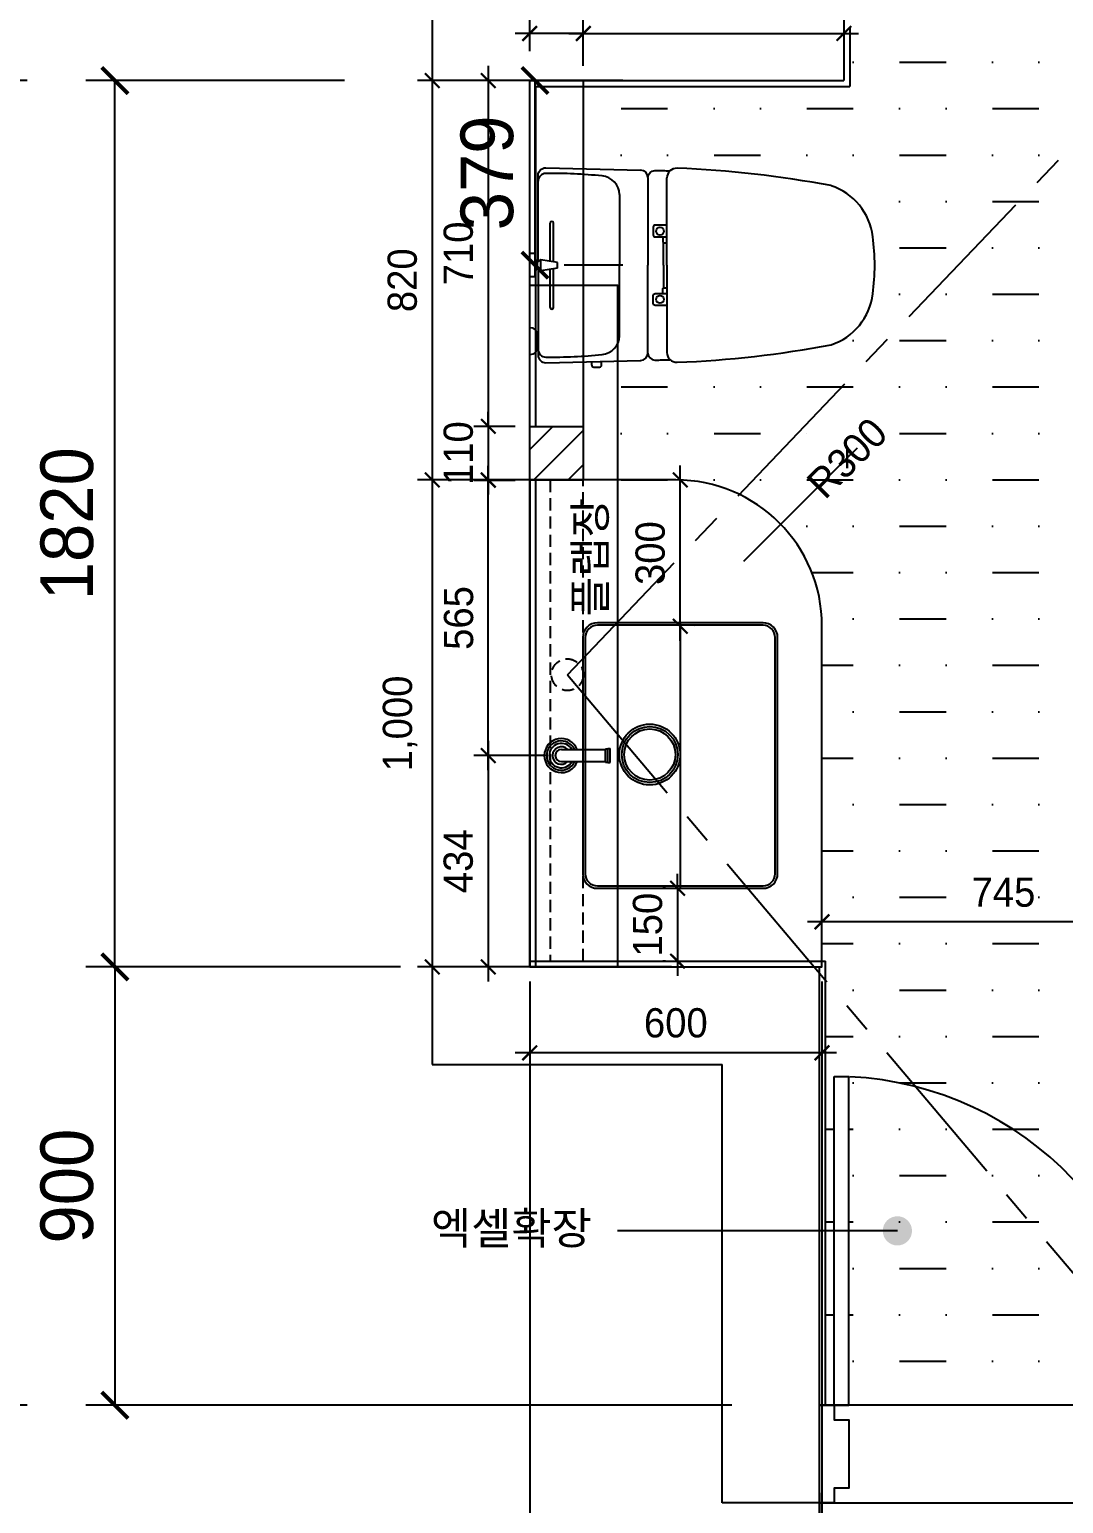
# Model space of a CAD drawing. Header units: millimetres. Extents: x 217202 to 745838, y -6815 to 171372.
# Drawn here: x 396081 to 398204, y 25432 to 28459 of the extents above; entities that cross this region are included whole.
import ezdxf

# ---------------------------------------------------------------- set-up
doc = ezdxf.new("R2010")
doc.units = ezdxf.units.MM
doc.header["$PDMODE"] = 3
for name, pattern in [('CENTER', [50.8, 31.75, -6.35, 6.35, -6.35]), ('DASHED', [0.75, 0.5, -0.25]), ('HIDDEN', [0.375, 0.25, -0.125])]:
    doc.linetypes.add(name, pattern=pattern)
doc.layers.get('DEFPOINTS').update_dxf_attribs({"color": 248})
for name, color, linetype in [('0-ELC TEXT', 7, 'Continuous'), ('03-WAL NEW', 3, 'Continuous'), ('06-FUR', 6, 'Continuous'), ('07-DIM', 5, 'Continuous'), ('C-WALL1', 2, 'Continuous'), ('FIN', 2, 'Continuous'), ('FUR', 8, 'DASHED'), ('HAT', 5, 'Continuous'), ('HL', 6, 'HIDDEN'), ('TOILET-1', 6, 'Continuous'), ('도면층4', 4, 'Continuous'), ('도면층5', 5, 'Continuous')]:
    doc.layers.add(name, color=color, linetype=linetype)
doc.styles.add('HY 울릉도 L', font='')
doc.styles.add('YOURNAME', font='HY울릉도M.TTF')
doc.styles.add('코레일둥고', font='Korail_Round_Gothic_Medium.ttf')
doc.styles.get('HY 울릉도 L').set_extended_font_data('HY울릉도L')
doc.dimstyles.new('30', dxfattribs={"dimscale": 30, "dimtxt": 2, "dimasz": 1, "dimexe": 1, "dimexo": 1, "dimgap": 1, "dimtad": 1, "dimdec": 0, "dimrnd": 0.05, "dimdsep": 46, "dimlunit": 6, "dimtxsty": 'HY 울릉도 L', "dimblk": 'ARCHTICK', "dimcen": 2.5, "dimdle": 1, "dimclrd": 133, "dimclre": 133, "dimclrt": 30, "dimadec": 0, "dimazin": 0, "dimtfac": 1, "dimtdec": 0, "dimtix": 1, "dimtmove": 2, "dimatfit": 3, "dimldrblk": 'ARCHTICK', "dimfxl": 1, "dimlwd": -1, "dimlwe": -1, "dimarcsym": 0})
doc.dimstyles.new('YOURNAME-60', dxfattribs={"dimscale": 60, "dimtxt": 1.8, "dimasz": 0.9, "dimexe": 1, "dimexo": 3, "dimgap": 0.7, "dimtad": 1, "dimdec": 0, "dimzin": 0, "dimdsep": 46, "dimtxsty": 'YOURNAME', "dimblk": 'ARCHTICK', "dimcen": 0, "dimclrd": 1, "dimclre": 1, "dimclrt": 7, "dimadec": 0, "dimazin": 0, "dimtfac": 1, "dimtdec": 0, "dimtix": 1, "dimtmove": 2, "dimatfit": 3, "dimldrblk": 'ARCHTICK', "dimfxl": 1, "dimtolj": 1, "dimtzin": 0, "dimarcsym": 0})

# ---------------------------------------------------------------- blocks, each defined once
blk = doc.blocks.new('A$C4B2D31F0')
at = {"layer": 'FIN', "color": 4}
for p, q in [((185, 690.9), (20.4, 690.9)), ((37.2, 692.3), (24.7, 692.3)), ((37.2, 692.3), (49.7, 692.3)), ((200.9, 690.9), (365.5, 690.9)), ((47.7, 523.7), (192.9, 523.7)), ((338.2, 523.7), (192.9, 523.7)), ((12.6, 465.9), (192.9, 465.9)), ((373.3, 465.9), (192.9, 465.9)), ((192.9, 426.6), (13.7, 426.6)), ((192.9, 426.6), (372.2, 426.6))]:
    blk.add_line(p, q, dxfattribs=at)
for points in [[(20.4, 690.9), (7.9, 690.9, 0.421209), (-7.1, 675.5), (-2.4, 480.5, 0.001659)], [(365.5, 690.9), (378, 690.9, -0.421209), (392.9, 675.5), (388.3, 480.5, -0.001659)], [(12.6, 465.9, 0.371724), (-1.8, 451.2, 0.003515), (-1, 420.3, 0.320541)], [(373.3, 465.9, -0.371724), (387.7, 451.2, -0.003515), (386.9, 420.3, -0.320541)]]:
    blk.add_lwpolyline(points, format="xyb", dxfattribs=at)
for centre, radius, start, end in [((24.7, 707.3), 15, 180, 270), ((49.7, 707.3), 15, 270, 0), ((1004.3, 663.1), 1000, 179.3116, 185.9437), ((20.4, 674.9), 16, 90, 179.3116), ((365.5, 674.9), 16, 0.6884, 90), ((-618.4, 663.1), 1000, 354.0563, 0.6884), ((49.4, 563.7), 40, 185.9437, 267.5129), ((336.5, 563.7), 40, 272.4871, 354.0563), ((12.6, 480.9), 15, 181.3651, 270), ((373.3, 480.9), 15, 270, 358.6349), ((13.7, 406.6), 20, 90, 182.3333), ((372.2, 406.6), 20, 357.6667, 90), ((2197.7, 495.6), 2205.9, 182.3333, 190.6081), ((-1811.8, 495.6), 2205.9, 349.3919, 357.6667), ((148.7, 128.9), 125.5, 198.2964, 263.4241), ((237.2, 128.9), 125.5, 276.5759, 341.7036), ((192.9, 405.9), 405.9, 261.6993, 270), ((192.9, 405.9), 405.9, 270, 278.3007)]:
    blk.add_arc(centre, radius, start, end, dxfattribs=at)
at = {"layer": 'HL', "linetype": 'Continuous'}
for p, q in [((168.9, 697.3), (168.9, 707.3)), ((168.9, 697.3), (216.9, 697.3)), ((186, 692.5), (180.6, 697.3)), ((199.9, 692.5), (205.3, 697.3)), ((216.9, 697.3), (216.9, 707.3)), ((106.4, 666.3), (184.4, 666.3)), ((181.6, 685.5), (186, 692.5)), ((187, 651.2), (181.6, 685.5)), ((181.6, 685.5), (204.3, 685.5)), ((186, 692.5), (199.9, 692.5)), ((198.9, 651.2), (204.3, 685.5)), ((204.3, 685.5), (199.9, 692.5)), ((201.4, 666.3), (279.4, 666.3)), ((106.4, 659.3), (185.5, 659.3)), ((187, 651.2), (198.9, 651.2)), ((200.4, 659.3), (279.4, 659.3)), ((-16, 576.9), (-16, 564.8)), ((-12, 580.9), (-4.8, 580.9)), ((-12, 560.8), (-4.3, 560.8)), ((192.9, 433.7), (146.6, 433.7)), ((192.9, 433.7), (239.3, 433.7))]:
    blk.add_line(p, q, dxfattribs=at)
for points in [[(110.4, 426.6), (110.4, 450.8, -0.414214), (114.4, 454.8), (130.9, 454.8, -0.414214), (134.9, 450.8), (134.9, 435.2), (134.9, 426.6)], [(275.5, 426.6), (275.5, 450.8, 0.414214), (271.5, 454.8), (255, 454.8, 0.414214), (251, 450.8), (251, 435.2), (251, 426.6)], [(134.9, 435.2), (144.6, 435.2, -0.414214), (146.6, 433.2), (146.6, 426.6)], [(251, 435.2), (241.3, 435.2, 0.414214), (239.3, 433.2), (239.3, 426.6)]]:
    blk.add_lwpolyline(points, format="xyb", dxfattribs=at)
for centre in [(122.9, 440.9), (262.9, 440.9)]:
    blk.add_circle(centre, 8, dxfattribs=at)
for centre, radius, start, end in [((106.4, 662.8), 3.5, 90, 270), ((279.4, 662.8), 3.5, 270, 90), ((-12, 576.9), 4, 90, 180), ((-12, 564.8), 4, 180, 270)]:
    blk.add_arc(centre, radius, start, end, dxfattribs=at)
blk = doc.blocks.new('_ArchTick')
at = {"color": 0, "linetype": 'ByBlock', "const_width": 0.15}
blk.add_lwpolyline([(-0.5, -0.5), (0.5, 0.5)], dxfattribs=at)
blk = doc.blocks.new('*D343')
at = {"layer": 'DEFPOINTS', "color": 0, "transparency": 16777216}
for p in [(397702.9, 25634.1), (398437.9, 25634.1), (397702.9, 25205.6)]:
    blk.add_point(p, dxfattribs=at)
at = {"layer": 'HAT', "color": 1, "lineweight": -2, "transparency": 16777216}
for p, q in [((397702.9, 25454.1), (397702.9, 25145.6)), ((398437.9, 25454.1), (398437.9, 25145.6)), ((398437.9, 25205.6), (397702.9, 25205.6))]:
    blk.add_line(p, q, dxfattribs=at)
at = {"layer": 'HAT', "color": 1, "lineweight": -2, "transparency": 16777216, "xscale": 54, "yscale": 54, "zscale": 54, "rotation": 180}
blk.add_blockref('_ArchTick', (397702.9, 25205.6), dxfattribs=at)
at = {"layer": 'HAT', "color": 1, "lineweight": -2, "transparency": 16777216, "xscale": 54, "yscale": 54, "zscale": 54}
blk.add_blockref('_ArchTick', (398437.9, 25205.6), dxfattribs=at)
at = {"layer": 'HAT', "color": 7, "transparency": 16777216, "insert": (398070.4, 25303.7), "char_height": 108, "attachment_point": 5, "style": 'YOURNAME'}
blk.add_mtext('\\A1;735', dxfattribs=at)
blk = doc.blocks.new('*D344')
at = {"layer": 'DEFPOINTS', "color": 0, "transparency": 16777216}
for p in [(397107.9, 28922.1), (397752.9, 28463.1), (397107.9, 28347.4)]:
    blk.add_point(p, dxfattribs=at)
at = {"layer": 'HAT', "color": 1, "lineweight": -2, "transparency": 16777216}
for p, q in [((397107.9, 28527.4), (397107.9, 28982.1)), ((397752.9, 28643.1), (397752.9, 28982.1)), ((397752.9, 28922.1), (397107.9, 28922.1))]:
    blk.add_line(p, q, dxfattribs=at)
at = {"layer": 'HAT', "color": 1, "lineweight": -2, "transparency": 16777216, "xscale": 54, "yscale": 54, "zscale": 54, "rotation": 180}
blk.add_blockref('_ArchTick', (397107.9, 28922.1), dxfattribs=at)
at = {"layer": 'HAT', "color": 1, "lineweight": -2, "transparency": 16777216, "xscale": 54, "yscale": 54, "zscale": 54}
blk.add_blockref('_ArchTick', (397752.9, 28922.1), dxfattribs=at)
at = {"layer": 'HAT', "color": 7, "transparency": 16777216, "insert": (397430.4, 29019.4), "char_height": 108, "attachment_point": 5, "style": 'YOURNAME'}
blk.add_mtext('\\A1;645', dxfattribs=at)
blk = doc.blocks.new('*D326')
at = {"layer": 'DEFPOINTS', "color": 0, "transparency": 16777216}
for p in [(397752.9, 28922.1), (398452.9, 28493.5), (397752.9, 28450.7)]:
    blk.add_point(p, dxfattribs=at)
at = {"layer": 'HAT', "color": 1, "lineweight": -2, "transparency": 16777216}
for p, q in [((397752.9, 28630.7), (397752.9, 28982.1)), ((398452.9, 28673.5), (398452.9, 28982.1)), ((398452.9, 28922.1), (397752.9, 28922.1))]:
    blk.add_line(p, q, dxfattribs=at)
at = {"layer": 'HAT', "color": 1, "lineweight": -2, "transparency": 16777216, "xscale": 54, "yscale": 54, "zscale": 54, "rotation": 180}
blk.add_blockref('_ArchTick', (397752.9, 28922.1), dxfattribs=at)
at = {"layer": 'HAT', "color": 1, "lineweight": -2, "transparency": 16777216, "xscale": 54, "yscale": 54, "zscale": 54}
blk.add_blockref('_ArchTick', (398452.9, 28922.1), dxfattribs=at)
at = {"layer": 'HAT', "color": 7, "transparency": 16777216, "insert": (398102.9, 29020.3), "char_height": 108, "attachment_point": 5, "style": 'YOURNAME'}
blk.add_mtext('\\A1;700', dxfattribs=at)
blk = doc.blocks.new('*D337')
at = {"layer": '06-FUR', "color": 133, "transparency": 16777216}
for p, q in [((397107.9, 26504.1), (397107.9, 26327.7)), ((397707.9, 26504.1), (397707.9, 26327.7)), ((397737.9, 26357.7), (397077.9, 26357.7))]:
    blk.add_line(p, q, dxfattribs=at)
at = {"layer": 'DEFPOINTS', "color": 0, "transparency": 16777216}
for p in [(397107.9, 26534.1), (397707.9, 26534.1), (397107.9, 26357.7)]:
    blk.add_point(p, dxfattribs=at)
at = {"layer": '06-FUR', "color": 133, "transparency": 16777216, "xscale": 30, "yscale": 30, "zscale": 30, "rotation": 180}
blk.add_blockref('_ArchTick', (397107.9, 26357.7), dxfattribs=at)
at = {"layer": '06-FUR', "color": 133, "transparency": 16777216, "xscale": 30, "yscale": 30, "zscale": 30}
blk.add_blockref('_ArchTick', (397707.9, 26357.7), dxfattribs=at)
at = {"layer": '06-FUR', "color": 30, "transparency": 16777216, "insert": (397407.9, 26419), "char_height": 60, "attachment_point": 5, "style": 'HY 울릉도 L'}
blk.add_mtext('600', dxfattribs=at)
blk = doc.blocks.new('*D312')
at = {"layer": '06-FUR', "color": 133, "transparency": 16777216}
for p, q in [((397107.9, 28414.5), (397107.9, 28480.7)), ((397217.9, 28384.1), (397217.9, 28480.7)), ((397107.9, 28450.7), (397077.9, 28450.7)), ((397217.9, 28450.7), (397107.9, 28450.7)), ((397217.9, 28450.7), (397247.9, 28450.7))]:
    blk.add_line(p, q, dxfattribs=at)
at = {"layer": 'DEFPOINTS', "color": 0, "transparency": 16777216}
for p in [(397107.9, 28450.7), (397107.9, 28384.5), (397217.9, 28354.1)]:
    blk.add_point(p, dxfattribs=at)
at = {"layer": '06-FUR', "color": 133, "transparency": 16777216, "xscale": 30, "yscale": 30, "zscale": 30}
blk.add_blockref('_ArchTick', (397107.9, 28450.7), dxfattribs=at)
at = {"layer": '06-FUR', "color": 133, "transparency": 16777216, "xscale": 30, "yscale": 30, "zscale": 30, "rotation": 180}
blk.add_blockref('_ArchTick', (397217.9, 28450.7), dxfattribs=at)
at = {"layer": '06-FUR', "color": 30, "transparency": 16777216, "insert": (397162.9, 28512), "char_height": 60, "attachment_point": 5, "style": 'HY 울릉도 L'}
blk.add_mtext('110', dxfattribs=at)
blk = doc.blocks.new('*D313')
at = {"layer": '06-FUR', "color": 133, "transparency": 16777216}
for p, q in [((397217.9, 28384.1), (397217.9, 28480.7)), ((397187.9, 28450.7), (397782.9, 28450.7)), ((397752.9, 28463.5), (397752.9, 28420.7))]:
    blk.add_line(p, q, dxfattribs=at)
at = {"layer": 'DEFPOINTS', "color": 0, "transparency": 16777216}
for p in [(397752.9, 28493.5), (397752.9, 28450.7), (397217.9, 28354.1)]:
    blk.add_point(p, dxfattribs=at)
at = {"layer": '06-FUR', "color": 133, "transparency": 16777216, "xscale": 30, "yscale": 30, "zscale": 30, "rotation": 180}
blk.add_blockref('_ArchTick', (397217.9, 28450.7), dxfattribs=at)
at = {"layer": '06-FUR', "color": 133, "transparency": 16777216, "xscale": 30, "yscale": 30, "zscale": 30}
blk.add_blockref('_ArchTick', (397752.9, 28450.7), dxfattribs=at)
at = {"layer": '06-FUR', "color": 30, "transparency": 16777216, "insert": (397485.4, 28512.1), "char_height": 60, "attachment_point": 5, "style": 'HY 울릉도 L'}
blk.add_mtext('535', dxfattribs=at)
blk = doc.blocks.new('*D314')
at = {"layer": '06-FUR', "color": 133, "transparency": 16777216}
for p, q in [((396907.9, 28384.1), (396907.9, 27504.1)), ((397247.9, 28354.1), (396877.9, 28354.1)), ((397247.9, 27534.1), (396877.9, 27534.1))]:
    blk.add_line(p, q, dxfattribs=at)
at = {"layer": 'DEFPOINTS', "color": 0, "transparency": 16777216}
for p in [(397277.9, 28354.1), (396907.9, 27534.1), (397277.9, 27534.1)]:
    blk.add_point(p, dxfattribs=at)
at = {"layer": '06-FUR', "color": 133, "transparency": 16777216, "xscale": 30, "yscale": 30, "zscale": 30}
for p, rotation in [((396907.9, 28354.1), 90), ((396907.9, 27534.1), 270)]:
    blk.add_blockref('_ArchTick', p, dxfattribs=dict(at, rotation=rotation))
at = {"layer": '06-FUR', "color": 30, "transparency": 16777216, "insert": (396846.6, 27944.1), "char_height": 60, "attachment_point": 5, "rotation": 90, "style": 'HY 울릉도 L'}
blk.add_mtext('820', dxfattribs=at)
blk = doc.blocks.new('*D315')
at = {"layer": '06-FUR', "color": 133, "transparency": 16777216}
for p, q in [((397022.9, 27644.1), (397022.9, 27674.1)), ((397077.9, 27644.1), (396992.9, 27644.1)), ((397022.9, 27644.1), (397022.9, 27534.1)), ((397077.9, 27534.1), (396992.9, 27534.1)), ((397022.9, 27534.1), (397022.9, 27504.1))]:
    blk.add_line(p, q, dxfattribs=at)
at = {"layer": 'DEFPOINTS', "color": 0, "transparency": 16777216}
for p in [(397107.9, 27644.1), (397022.9, 27534.1), (397107.9, 27534.1)]:
    blk.add_point(p, dxfattribs=at)
at = {"layer": '06-FUR', "color": 133, "transparency": 16777216, "xscale": 30, "yscale": 30, "zscale": 30}
for p, rotation in [((397022.9, 27644.1), 270), ((397022.9, 27534.1), 90)]:
    blk.add_blockref('_ArchTick', p, dxfattribs=dict(at, rotation=rotation))
at = {"layer": '06-FUR', "color": 30, "transparency": 16777216, "insert": (396961.6, 27589.1), "char_height": 60, "attachment_point": 5, "rotation": 90, "style": 'HY 울릉도 L'}
blk.add_mtext('110', dxfattribs=at)
blk = doc.blocks.new('*D316')
at = {"layer": '06-FUR', "color": 133, "transparency": 16777216}
for p, q in [((397022.9, 28384.1), (397022.9, 27614.1)), ((397077.9, 28354.1), (396992.9, 28354.1)), ((397077.9, 27644.1), (396992.9, 27644.1))]:
    blk.add_line(p, q, dxfattribs=at)
at = {"layer": 'DEFPOINTS', "color": 0, "transparency": 16777216}
for p in [(397107.9, 28354.1), (397022.9, 27644.1), (397107.9, 27644.1)]:
    blk.add_point(p, dxfattribs=at)
at = {"layer": '06-FUR', "color": 133, "transparency": 16777216, "xscale": 30, "yscale": 30, "zscale": 30}
for p, rotation in [((397022.9, 28354.1), 90), ((397022.9, 27644.1), 270)]:
    blk.add_blockref('_ArchTick', p, dxfattribs=dict(at, rotation=rotation))
at = {"layer": '06-FUR', "color": 30, "transparency": 16777216, "insert": (396961.6, 27999.1), "char_height": 60, "attachment_point": 5, "rotation": 90, "style": 'HY 울릉도 L'}
blk.add_mtext('710', dxfattribs=at)
blk = doc.blocks.new('*D340')
at = {"layer": '06-FUR', "color": 133, "transparency": 16777216}
for p, q in [((396907.9, 27564.1), (396907.9, 26504.1)), ((397077.9, 27534.1), (396877.9, 27534.1)), ((397077.9, 26534.1), (396877.9, 26534.1))]:
    blk.add_line(p, q, dxfattribs=at)
at = {"layer": 'DEFPOINTS', "color": 0, "transparency": 16777216}
for p in [(397107.9, 27534.1), (396907.9, 26534.1), (397107.9, 26534.1)]:
    blk.add_point(p, dxfattribs=at)
at = {"layer": '06-FUR', "color": 133, "transparency": 16777216, "xscale": 30, "yscale": 30, "zscale": 30}
for p, rotation in [((396907.9, 27534.1), 90), ((396907.9, 26534.1), 270)]:
    blk.add_blockref('_ArchTick', p, dxfattribs=dict(at, rotation=rotation))
at = {"layer": '06-FUR', "color": 30, "transparency": 16777216, "insert": (396841.9, 27034.1), "char_height": 60, "attachment_point": 5, "rotation": 90, "style": 'HY 울릉도 L'}
blk.add_mtext('1,000', dxfattribs=at)
blk = doc.blocks.new('*D341')
at = {"layer": '06-FUR', "color": 133, "transparency": 16777216}
for p, q in [((397022.9, 26998.1), (397022.9, 26504.1)), ((397142.9, 26968.1), (396992.9, 26968.1)), ((397399.1, 26534.1), (396992.9, 26534.1))]:
    blk.add_line(p, q, dxfattribs=at)
at = {"layer": 'DEFPOINTS', "color": 0, "transparency": 16777216}
for p in [(397172.9, 26968.1), (397022.9, 26534.1), (397429.1, 26534.1)]:
    blk.add_point(p, dxfattribs=at)
at = {"layer": '06-FUR', "color": 133, "transparency": 16777216, "xscale": 30, "yscale": 30, "zscale": 30}
for p, rotation in [((397022.9, 26968.1), 90), ((397022.9, 26534.1), 270)]:
    blk.add_blockref('_ArchTick', p, dxfattribs=dict(at, rotation=rotation))
at = {"layer": '06-FUR', "color": 30, "transparency": 16777216, "insert": (396961.5, 26751.1), "char_height": 60, "attachment_point": 5, "rotation": 90, "style": 'HY 울릉도 L'}
blk.add_mtext('434', dxfattribs=at)
blk = doc.blocks.new('*D321')
at = {"layer": '06-FUR', "color": 133, "transparency": 16777216}
for p, q in [((397022.9, 26938.1), (397022.9, 27563.1)), ((397077.9, 27533.1), (396992.9, 27533.1)), ((397142.9, 26968.1), (396992.9, 26968.1))]:
    blk.add_line(p, q, dxfattribs=at)
at = {"layer": 'DEFPOINTS', "color": 0, "transparency": 16777216}
for p in [(397022.9, 27533.1), (397107.9, 27533.1), (397172.9, 26968.1)]:
    blk.add_point(p, dxfattribs=at)
at = {"layer": '06-FUR', "color": 133, "transparency": 16777216, "xscale": 30, "yscale": 30, "zscale": 30}
for p, rotation in [((397022.9, 27533.1), 90), ((397022.9, 26968.1), 270)]:
    blk.add_blockref('_ArchTick', p, dxfattribs=dict(at, rotation=rotation))
at = {"layer": '06-FUR', "color": 30, "transparency": 16777216, "insert": (396962.2, 27250.6), "char_height": 60, "attachment_point": 5, "rotation": 90, "style": 'HY 울릉도 L'}
blk.add_mtext('565', dxfattribs=at)
blk = doc.blocks.new('*D327')
at = {"layer": '06-FUR', "color": 133, "transparency": 16777216}
blk.add_line((398482.9, 26626.7), (397677.9, 26626.7), dxfattribs=at)
at = {"layer": 'DEFPOINTS', "color": 0, "transparency": 16777216}
for p in [(397707.9, 26626.7), (397707.9, 26626.7), (398452.9, 26626.7)]:
    blk.add_point(p, dxfattribs=at)
at = {"layer": '06-FUR', "color": 133, "transparency": 16777216, "xscale": 30, "yscale": 30, "zscale": 30, "rotation": 180}
blk.add_blockref('_ArchTick', (397707.9, 26626.7), dxfattribs=at)
at = {"layer": '06-FUR', "color": 133, "transparency": 16777216, "xscale": 30, "yscale": 30, "zscale": 30}
blk.add_blockref('_ArchTick', (398452.9, 26626.7), dxfattribs=at)
at = {"layer": '06-FUR', "color": 30, "transparency": 16777216, "insert": (398080.4, 26687.3), "char_height": 60, "attachment_point": 5, "style": 'HY 울릉도 L'}
blk.add_mtext('745', dxfattribs=at)
blk = doc.blocks.new('*D328')
at = {"layer": '06-FUR', "color": 133, "transparency": 16777216}
for p, q in [((397547.5, 27367), (397759.6, 27579.1)), ((397759.6, 27579.1), (397780.9, 27600.3))]:
    blk.add_line(p, q, dxfattribs=at)
at = {"layer": 'DEFPOINTS', "color": 0, "transparency": 16777216}
for p in [(397759.6, 27579.1), (397547.5, 27367)]:
    blk.add_point(p, dxfattribs=at)
at = {"layer": '06-FUR', "color": 133, "transparency": 16777216, "xscale": 30, "yscale": 30, "zscale": 30, "rotation": 225.0000000000157}
blk.add_blockref('_ArchTick', (397759.6, 27579.1), dxfattribs=at)
at = {"layer": '06-FUR', "color": 30, "transparency": 16777216, "insert": (397759.6, 27579.1), "char_height": 60, "attachment_point": 5, "rotation": 45, "style": 'HY 울릉도 L'}
blk.add_mtext('R300', dxfattribs=at)
blk = doc.blocks.new('*D332')
at = {"layer": '06-FUR', "color": 133, "transparency": 16777216}
for p, q in [((397411.4, 26695.6), (397411.4, 26725.6)), ((397386.9, 26695.6), (397381.4, 26695.6)), ((397411.4, 26695.6), (397411.4, 26546.1)), ((397386.9, 26546.1), (397381.4, 26546.1)), ((397411.4, 26546.1), (397411.4, 26516.1))]:
    blk.add_line(p, q, dxfattribs=at)
at = {"layer": 'DEFPOINTS', "color": 0, "transparency": 16777216}
for p in [(397416.9, 26695.6), (397411.4, 26546.1), (397416.9, 26546.1)]:
    blk.add_point(p, dxfattribs=at)
at = {"layer": '06-FUR', "color": 133, "transparency": 16777216, "xscale": 30, "yscale": 30, "zscale": 30}
for p, rotation in [((397411.4, 26695.6), 270), ((397411.4, 26546.1), 90)]:
    blk.add_blockref('_ArchTick', p, dxfattribs=dict(at, rotation=rotation))
at = {"layer": '06-FUR', "color": 30, "transparency": 16777216, "insert": (397350.1, 26620.9), "char_height": 60, "attachment_point": 5, "rotation": 90, "style": 'HY 울릉도 L'}
blk.add_mtext('150', dxfattribs=at)
blk = doc.blocks.new('*D397')
at = {"layer": 'DEFPOINTS', "color": 0, "transparency": 16777216}
for p in [(397022.9, 26534.1), (396256.6, 25634.1), (397702.9, 25634.1)]:
    blk.add_point(p, dxfattribs=at)
at = {"layer": 'TOILET-1', "color": 1, "lineweight": -2, "transparency": 16777216}
for p, q in [((396842.9, 26534.1), (396196.6, 26534.1)), ((396256.6, 26534.1), (396256.6, 25634.1)), ((397522.9, 25634.1), (396196.6, 25634.1))]:
    blk.add_line(p, q, dxfattribs=at)
at = {"layer": 'TOILET-1', "color": 1, "lineweight": -2, "transparency": 16777216, "xscale": 54, "yscale": 54, "zscale": 54}
for p, rotation in [((396256.6, 26534.1), 90), ((396256.6, 25634.1), 270)]:
    blk.add_blockref('_ArchTick', p, dxfattribs=dict(at, rotation=rotation))
at = {"layer": 'TOILET-1', "color": 7, "transparency": 16777216, "insert": (396158.4, 26084.1), "char_height": 108, "attachment_point": 5, "rotation": 90, "style": 'YOURNAME'}
blk.add_mtext('\\A1;900', dxfattribs=at)
blk = doc.blocks.new('*D398')
at = {"layer": 'DEFPOINTS', "color": 0, "transparency": 16777216}
for p in [(396256.6, 28354.1), (396907.9, 28354.1), (396907.9, 26534.1)]:
    blk.add_point(p, dxfattribs=at)
at = {"layer": 'TOILET-1', "color": 1, "lineweight": -2, "transparency": 16777216}
for p, q in [((396727.9, 28354.1), (396196.6, 28354.1)), ((396256.6, 26534.1), (396256.6, 28354.1)), ((396727.9, 26534.1), (396196.6, 26534.1))]:
    blk.add_line(p, q, dxfattribs=at)
at = {"layer": 'TOILET-1', "color": 1, "lineweight": -2, "transparency": 16777216, "xscale": 54, "yscale": 54, "zscale": 54}
for p, rotation in [((396256.6, 28354.1), 90), ((396256.6, 26534.1), 270)]:
    blk.add_blockref('_ArchTick', p, dxfattribs=dict(at, rotation=rotation))
at = {"layer": 'TOILET-1', "color": 7, "transparency": 16777216, "insert": (396158.4, 27444.1), "char_height": 108, "attachment_point": 5, "rotation": 90, "style": 'YOURNAME'}
blk.add_mtext('\\A1;1820', dxfattribs=at)
blk = doc.blocks.new('*D399')
at = {"layer": 'DEFPOINTS', "color": 0, "transparency": 16777216}
for p in [(395944.5, 28354.1), (396256.6, 28354.1), (396256.6, 25634.1)]:
    blk.add_point(p, dxfattribs=at)
at = {"layer": 'TOILET-1', "color": 1, "lineweight": -2, "transparency": 16777216}
for p, q in [((396076.6, 28354.1), (395884.5, 28354.1)), ((395944.5, 25634.1), (395944.5, 28354.1)), ((396076.6, 25634.1), (395884.5, 25634.1))]:
    blk.add_line(p, q, dxfattribs=at)
at = {"layer": 'TOILET-1', "color": 1, "lineweight": -2, "transparency": 16777216, "xscale": 54, "yscale": 54, "zscale": 54}
for p, rotation in [((395944.5, 28354.1), 90), ((395944.5, 25634.1), 270)]:
    blk.add_blockref('_ArchTick', p, dxfattribs=dict(at, rotation=rotation))
at = {"layer": 'TOILET-1', "color": 7, "transparency": 16777216, "insert": (395846.3, 26994.1), "char_height": 108, "attachment_point": 5, "rotation": 90, "style": 'YOURNAME'}
blk.add_mtext('\\A1;2720', dxfattribs=at)
blk = doc.blocks.new('*D477')
at = {"layer": '06-FUR', "color": 133, "transparency": 16777216}
for p, q in [((397416.9, 27203.6), (397416.9, 27564)), ((397446.9, 27534), (397446.9, 27534)), ((397446.9, 27233.6), (397446.9, 27233.6))]:
    blk.add_line(p, q, dxfattribs=at)
at = {"layer": 'DEFPOINTS', "color": 0, "transparency": 16777216}
for p in [(397416.9, 27534), (397416.9, 27534), (397416.9, 27233.6)]:
    blk.add_point(p, dxfattribs=at)
at = {"layer": '06-FUR', "color": 133, "transparency": 16777216, "xscale": 30, "yscale": 30, "zscale": 30}
for p, rotation in [((397416.9, 27534), 90), ((397416.9, 27233.6), 270)]:
    blk.add_blockref('_ArchTick', p, dxfattribs=dict(at, rotation=rotation))
at = {"layer": '06-FUR', "color": 30, "transparency": 16777216, "insert": (397355.5, 27383.8), "char_height": 60, "attachment_point": 5, "rotation": 90, "style": 'HY 울릉도 L'}
blk.add_mtext('300', dxfattribs=at)
blk = doc.blocks.new('*D478')
at = {"layer": 'C-WALL1', "color": 1, "lineweight": -2, "transparency": 16777216}
for p, q in [((397107.9, 26354.1), (397107.9, 25145.6)), ((397707.9, 26354.1), (397707.9, 25145.6)), ((397707.9, 25205.6), (397107.9, 25205.6))]:
    blk.add_line(p, q, dxfattribs=at)
at = {"layer": 'DEFPOINTS', "color": 0, "transparency": 16777216}
for p in [(397107.9, 26534.1), (397707.9, 26534.1), (397107.9, 25205.6)]:
    blk.add_point(p, dxfattribs=at)
at = {"layer": 'C-WALL1', "color": 1, "lineweight": -2, "transparency": 16777216, "xscale": 54, "yscale": 54, "zscale": 54, "rotation": 180}
blk.add_blockref('_ArchTick', (397107.9, 25205.6), dxfattribs=at)
at = {"layer": 'C-WALL1', "color": 1, "lineweight": -2, "transparency": 16777216, "xscale": 54, "yscale": 54, "zscale": 54}
blk.add_blockref('_ArchTick', (397707.9, 25205.6), dxfattribs=at)
at = {"layer": 'C-WALL1', "color": 7, "transparency": 16777216, "insert": (397407.9, 25303.8), "char_height": 108, "attachment_point": 5, "style": 'YOURNAME'}
blk.add_mtext('\\A1;600', dxfattribs=at)
blk = doc.blocks.new('*D767')
at = {"layer": 'C-WALL1', "color": 1, "lineweight": -2, "transparency": 16777216}
for p, q in [((397118.9, 27974.9), (397118.9, 28354.1)), ((397298.9, 28354.1), (397178.9, 28354.1)), ((397298.9, 27974.9), (397178.9, 27974.9))]:
    blk.add_line(p, q, dxfattribs=at)
at = {"layer": 'DEFPOINTS', "color": 0, "transparency": 16777216}
for p in [(397118.9, 28354.1), (397118.9, 28354.1), (397118.9, 27974.9)]:
    blk.add_point(p, dxfattribs=at)
at = {"layer": 'C-WALL1', "color": 1, "lineweight": -2, "transparency": 16777216, "xscale": 54, "yscale": 54, "zscale": 54}
for p, rotation in [((397118.9, 28354.1), 90), ((397118.9, 27974.9), 270)]:
    blk.add_blockref('_ArchTick', p, dxfattribs=dict(at, rotation=rotation))
at = {"layer": 'C-WALL1', "color": 7, "transparency": 16777216, "insert": (397020.7, 28164.5), "char_height": 108, "attachment_point": 5, "rotation": 90, "style": 'YOURNAME'}
blk.add_mtext('\\A1;379', dxfattribs=at)

msp = doc.modelspace()

# ---------------------------------------------------------------- hatches: boundary and pattern name
at = {"layer": '0-ELC TEXT'}
h = msp.add_hatch(color=256, dxfattribs=at)
h.dxf.hatch_style = 1
edge = h.paths.add_edge_path()
edge.add_arc((397862.7, 25992.2), 30, 180, 540)
at = {"layer": '03-WAL NEW'}
h = msp.add_hatch(dxfattribs=at)
h.set_pattern_fill('_USER', color=8, scale=50, angle=45, pattern_type=0)
h.set_pattern_definition([(45, (91358.25, -42474.425), (-35.355339, 35.355339), [])])
h.paths.add_polyline_path([(397287.9, 28354.1), (397107.9, 28354.1), (397239.7, 28354.1), (397250.5, 28354.1)])
h.paths.add_polyline_path([(397217.9, 27644.1), (397107.9, 27644.1), (397107.9, 27534.1), (397217.9, 27534.1)])
at = {"layer": 'TOILET-1'}
h = msp.add_hatch(dxfattribs=at)
h.set_pattern_fill('MUDST', color=8, scale=15)
h.set_pattern_definition([(0, (56110.19, -42474.425), (190.5, 95.25), [95.25, -95.25, 0, -95.25, 0, -95.25])])
h.paths.add_polyline_path([(398452.9, 28417.3), (398452.9, 28463.1), (398422.9, 28463.1), (397764.9, 28463.1), (397764.9, 28342.1), (397277.9, 28342.1), (397277.9, 28274.9), (397277.9, 28171.6), (397335.7, 28170.2, -0.407252), (397350.3, 28155.2, -0.420239), (397367.7, 28169.6, -0.003215), (397396, 28168.8, -0.200323), (397410.4, 28174.1, -0.036121), (397726.7, 28138.3, -0.292078), (397812, 28033.5, -0.036235), (397816.2, 27974.9, -0.036235), (397812, 27916.3, -0.292078), (397726.7, 27811.5, -0.036121), (397410.4, 27775.6, -0.200323), (397396, 27780.9, -0.003215), (397367.7, 27780.2, -0.420239), (397350.3, 27794.5, -0.407252), (397335.7, 27779.5), (397277.9, 27778.1), (397277.9, 27674.9), (397277.9, 27534.1), (397407.9, 27534.1, -0.414214), (397707.9, 27234.1), (397707.9, 26546.1), (397714.9, 26546.1), (397714.9, 26060.4), (397732.9, 26060.4), (397732.9, 26309.1), (397762.9, 26309.1), (397762.9, 26308.6, -0.401154), (398407.9, 25634.1), (398437.9, 25634.1), (398437.9, 25646.1), (398452.9, 25646.1)])
h.paths.add_polyline_path([(397762.9, 26308.6), (397762.9, 25634.1), (398407.9, 25634.1, 0.401154)], flags=17)
h.paths.add_polyline_path([(397732.9, 26060.4), (397714.9, 26060.4), (397714.9, 25634.1), (397732.9, 25634.1)], flags=17)

# ---------------------------------------------------------------- linework, layer by layer
at = {"layer": '0-ELC TEXT'}
msp.add_line((397862.7, 25992.2), (397288.3, 25992.2), dxfattribs=at)
at = {"layer": '07-DIM'}
for p, q in [((397764.9, 28463.1), (397764.9, 28342.1)), ((397119.9, 28342.1), (397764.9, 28342.1)), ((397119.9, 28342.1), (397119.9, 27644.1)), ((397107.9, 27534.1), (397107.9, 26534.1)), ((397119.9, 27534.1), (397119.9, 26534.1)), ((397107.9, 26546.1), (397714.9, 26546.1)), ((397714.9, 25634.1), (397714.9, 26546.1)), ((397107.9, 26534.1), (397702.9, 26534.1))]:
    msp.add_line(p, q, dxfattribs=at)
at = {"layer": 'C-WALL1'}
for p, q in [((396907.9, 29704.1), (396907.9, 26334.1)), ((397752.9, 28572.1), (397752.9, 28354.1)), ((396907.9, 28354.1), (396907.9, 26334.1)), ((397107.9, 28354.1), (397752.9, 28354.1)), ((397107.9, 26534.1), (397107.9, 28354.1)), ((397107.9, 26534.1), (397702.9, 26534.1)), ((397702.9, 25154.1), (397702.9, 26534.1)), ((396907.9, 26334.1), (397502.9, 26334.1)), ((397502.9, 25434.1), (397502.9, 26334.1)), ((397702.9, 25434.1), (397502.9, 25434.1))]:
    msp.add_line(p, q, dxfattribs=at)
at = {"layer": 'FUR', "linetype": 'CENTER', "ltscale": 10}
for q in [(398452.9, 28463.1), (398452.9, 25634.1)]:
    msp.add_line((397185.3, 27134.1), q, dxfattribs=at)
at = {"layer": 'FUR', "ltscale": 50}
msp.add_lwpolyline([(397149.9, 27534.1), (397149.9, 26546.1), (397217.9, 26546.1), (397217.9, 27534.1)], close=True, dxfattribs=at)
msp.add_circle((397185.3, 27134.1), 32.6, dxfattribs=at)
at = {"layer": 'HAT', "color": 8}
for p, q in [((397416.9, 27240.6), (397416.9, 26695.6)), ((397172.9, 26980.6), (397263.4, 26980.6)), ((397263.4, 26981.6), (397268.4, 26981.6)), ((397263.4, 26954.6), (397263.4, 26981.6)), ((397268.4, 26982.6), (397273.4, 26982.6)), ((397268.4, 26953.6), (397268.4, 26982.6)), ((397273.4, 26953.6), (397273.4, 26982.6)), ((397172.9, 26955.6), (397263.4, 26955.6)), ((397263.4, 26954.6), (397268.4, 26954.6)), ((397268.4, 26953.6), (397273.4, 26953.6))]:
    msp.add_line(p, q, dxfattribs=at)
for points in [[(397246.9, 26695.6), (397586.9, 26695.6, 0.414214), (397616.9, 26725.6), (397616.9, 27210.6, 0.414214), (397586.9, 27240.6), (397246.9, 27240.6, 0.414214), (397216.9, 27210.6), (397216.9, 26725.6, 0.414214)], [(397246.9, 26700.6), (397586.9, 26700.6, 0.414214), (397611.9, 26725.6), (397611.9, 27210.6, 0.414214), (397586.9, 27235.6), (397246.9, 27235.6, 0.414214), (397221.9, 27210.6), (397221.9, 26725.6, 0.414214)]]:
    msp.add_lwpolyline(points, format="xyb", close=True, dxfattribs=at)
for radius in [62.5, 57.5, 52.5]:
    msp.add_circle((397354.4, 26970.2), radius, dxfattribs=at)
for radius, start, end in [(35, 20.9248, 339.0751), (30, 24.6243, 335.3757), (25, 30, 330), (18, 43.9829, 316.017), (12.5, 90, 270)]:
    msp.add_arc((397172.9, 26968.1), radius, start, end, dxfattribs=at)
at = {"layer": 'TOILET-1'}
for p, q in [((397217.9, 28354.1), (397217.9, 27534.1)), ((397107.9, 27534.1), (397107.9, 28244.1)), ((397107.9, 27644.1), (397217.9, 27644.1)), ((397217.9, 27534.1), (397107.9, 27534.1)), ((397107.9, 27534.1), (397217.9, 27534.1))]:
    msp.add_line(p, q, dxfattribs=at)
msp.add_lwpolyline([(397107.9, 27934.1), (397287.9, 27934.1), (397287.9, 26534.1), (397107.9, 26534.1)], close=True, dxfattribs=at)
msp.add_lwpolyline([(397407.9, 27534.1), (397107.9, 27534.1), (397107.9, 26534.1), (397707.9, 26534.1), (397707.9, 27234.1)], dxfattribs=at)
msp.add_arc((397407.9, 27234.1), 300, 0, 90, dxfattribs=at)
at = {"layer": '도면층4'}
for p, q in [((397732.9, 26309.1), (397762.9, 26309.1)), ((397732.9, 25634.1), (397732.9, 26309.1)), ((397762.9, 25634.1), (397762.9, 26309.1)), ((398437.9, 25634.1), (397702.9, 25634.1)), ((397732.9, 25634.1), (397762.9, 25634.1)), ((397702.9, 25434.1), (398437.9, 25434.1))]:
    msp.add_line(p, q, dxfattribs=at)
msp.add_lwpolyline([(397702.9, 25634.1), (397732.9, 25634.1), (397732.9, 25604.1), (397762.9, 25604.1), (397762.9, 25464.1), (397732.9, 25464.1), (397732.9, 25434.1), (397702.9, 25434.1), (397702.9, 25634.1)], dxfattribs=at)
at = {"layer": '도면층5'}
msp.add_arc((397732.7, 25634.1), 675.2, 0.0056, 87.2272, dxfattribs=at)

# ---------------------------------------------------------------- block references
at = {"layer": 'TOILET-1', "rotation": 90}
msp.add_blockref('A$C4B2D31F0', (397816.2, 27781.9), dxfattribs=at)

# ---------------------------------------------------------------- texts
at = {"layer": '0-ELC TEXT', "style": '코레일둥고'}
msp.add_text('엑셀확장', height=65.74, dxfattribs=at).set_placement((396905.2, 25964.8))
at = {"layer": '0-ELC TEXT', "insert": (397199.7, 27253.9), "char_height": 64.687, "attachment_point": 1, "rotation": 90, "style": '코레일둥고'}
msp.add_mtext_dynamic_manual_height_columns('\\pxt5;{\\fGulim|b0|i0|c129|p50;플랩장}', width=274.969, gutter_width=3599.4, heights=[0], dxfattribs=at)

# ---------------------------------------------------------------- dimensions: what is measured, and where the dimension line sits
at = {"layer": '06-FUR'}
for base, p1, p2, picture, middle in [((397107.9, 28450.7), (397217.9, 28354.1), (397107.9, 28384.5), '*D312', (397162.9, 28512)), ((397752.9, 28450.7), (397217.9, 28354.1), (397752.9, 28493.5), '*D313', (397485.4, 28512.1)), ((397707.9, 26626.7), (398452.9, 26626.7), (397707.9, 26626.7), '*D327', (398080.4, 26687.3)), ((397107.9, 26357.7), (397707.9, 26534.1), (397107.9, 26534.1), '*D337', (397407.9, 26419))]:
    dim = msp.add_linear_dim(base=base, p1=p1, p2=p2, dimstyle='30', override={"dimfxl": 1.25}, dxfattribs=at)
    dim.commit()
    dim.dimension.update_dxf_attribs({"geometry": picture, "text_midpoint": middle})
for base, p1, p2, picture, middle in [((396907.9, 27534.1), (397277.9, 28354.1), (397277.9, 27534.1), '*D314', (396846.6, 27944.1)), ((397022.9, 27644.1), (397107.9, 28354.1), (397107.9, 27644.1), '*D316', (396961.6, 27999.1)), ((397022.9, 27534.1), (397107.9, 27644.1), (397107.9, 27534.1), '*D315', (396961.6, 27589.1)), ((396907.9, 26534.1), (397107.9, 27534.1), (397107.9, 26534.1), '*D340', (396841.9, 27034.1)), ((397022.9, 27533.1), (397172.9, 26968.1), (397107.9, 27533.1), '*D321', (396962.2, 27250.6)), ((397416.9, 27534), (397416.9, 27233.6), (397416.9, 27534), '*D477', (397355.5, 27383.8)), ((397022.9, 26534.1), (397172.9, 26968.1), (397429.1, 26534.1), '*D341', (396961.5, 26751.1)), ((397411.3695, 26546.1473), (397416.8694, 26695.6471), (397416.8694, 26546.1473), '*D332', (397350.0669, 26620.8972))]:
    dim = msp.add_linear_dim(base=base, p1=p1, p2=p2, angle=90, dimstyle='30', override={"dimfxl": 1.25}, dxfattribs=at)
    dim.commit()
    dim.dimension.update_dxf_attribs({"geometry": picture, "text_midpoint": middle})
dim = msp.add_radius_dim(center=(397547.5, 27367), mpoint=(397759.6, 27579.1), dimstyle='30', override={"dimfxl": 1.25}, dxfattribs=at)
dim.commit()
dim.dimension.update_dxf_attribs({"geometry": '*D328', "text_midpoint": (397759.6, 27579.1), "dimtype": 164})
at = {"layer": 'C-WALL1'}
dim = msp.add_linear_dim(base=(397118.9, 28354.1), p1=(397118.9, 27974.9), p2=(397118.9, 28354.1), angle=90, dimstyle='YOURNAME-60', dxfattribs=at)
dim.commit()
dim.dimension.update_dxf_attribs({"geometry": '*D767', "text_midpoint": (397020.7, 28164.5)})
dim = msp.add_linear_dim(base=(397107.9, 25205.6), p1=(397707.9, 26534.1), p2=(397107.9, 26534.1), dimstyle='YOURNAME-60', dxfattribs=at)
dim.commit()
dim.dimension.update_dxf_attribs({"geometry": '*D478', "text_midpoint": (397407.9, 25303.8)})
at = {"layer": 'HAT'}
for base, p1, p2, picture, middle in [((397107.9, 28922.1), (397752.9, 28463.1), (397107.9, 28347.4), '*D344', (397430.4, 29019.4)), ((397752.9, 28922.1), (398452.9, 28493.5), (397752.9, 28450.7), '*D326', (398102.9, 29020.3)), ((397702.9, 25205.6), (398437.9, 25634.1), (397702.9, 25634.1), '*D343', (398070.4, 25303.7))]:
    dim = msp.add_linear_dim(base=base, p1=p1, p2=p2, dimstyle='YOURNAME-60', dxfattribs=at)
    dim.commit()
    dim.dimension.update_dxf_attribs({"geometry": picture, "text_midpoint": middle})
at = {"layer": 'TOILET-1'}
for base, p1, p2, picture, middle in [((395944.5, 28354.1), (396256.6, 25634.1), (396256.6, 28354.1), '*D399', (395846.3, 26994.1)), ((396256.6, 28354.1), (396907.9, 26534.1), (396907.9, 28354.1), '*D398', (396158.4, 27444.1)), ((396256.6, 25634.1), (397022.9, 26534.1), (397702.9, 25634.1), '*D397', (396158.4, 26084.1))]:
    dim = msp.add_linear_dim(base=base, p1=p1, p2=p2, angle=90, dimstyle='YOURNAME-60', dxfattribs=at)
    dim.commit()
    dim.dimension.update_dxf_attribs({"geometry": picture, "text_midpoint": middle})

doc.saveas('drawing.dxf')
